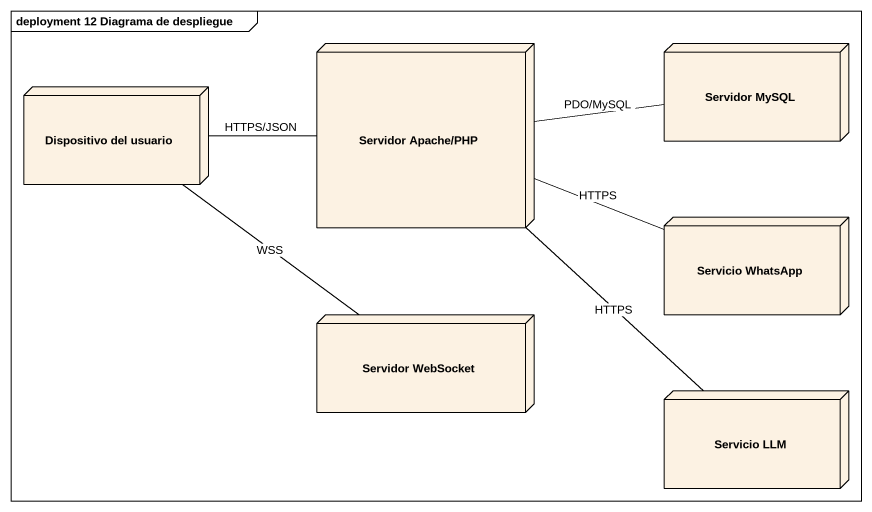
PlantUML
@startuml
mainframe deployment 12 Diagrama de despliegue
node "Servidor Apache/PHP" as Servidor_Apache_PHP
node "Servidor MySQL" as Servidor_MySQL
node "Dispositivo del usuario" as Dispositivo_del_usuario
node "Servicio WhatsApp" as Servicio_WhatsApp
node "Servidor WebSocket" as Servidor_WebSocket
node "Servicio LLM" as Servicio_LLM
Servidor_Apache_PHP -right- Servidor_MySQL : PDO/MySQL
Servidor_Apache_PHP -right- Servicio_WhatsApp : HTTPS
Servidor_Apache_PHP -- Servicio_LLM : HTTPS
Dispositivo_del_usuario -right- Servidor_Apache_PHP : HTTPS/JSON
Dispositivo_del_usuario -- Servidor_WebSocket : WSS
@enduml
